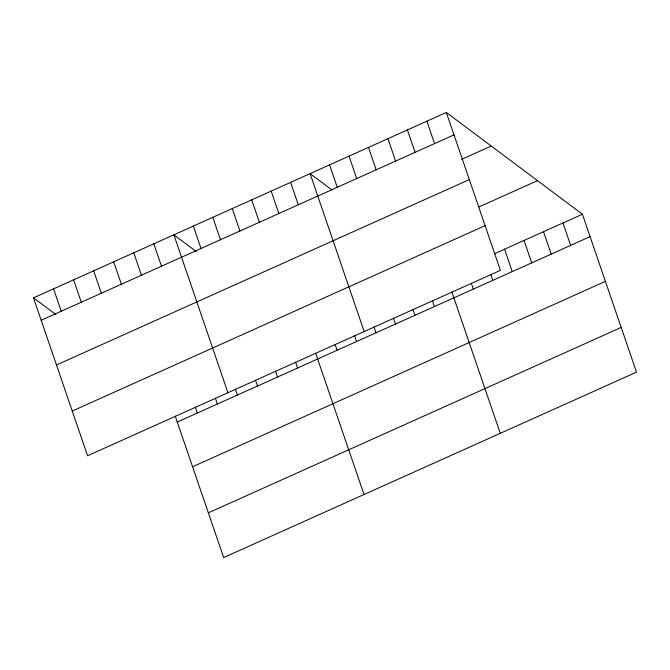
<?xml version="1.0" encoding="UTF-8"?>
<svg xmlns="http://www.w3.org/2000/svg" width="670" height="670" viewBox="0 0 670 670"><rect width="100%" height="100%" fill="white"/><g stroke="black" fill="none" stroke-linecap="round" stroke-linejoin="round"><path stroke-width="1" d="M446.337 112.451L500.406 270.37L87.569 455.759L33.5 297.84L446.337 112.451L582.431 214.241L636.5 372.16L223.663 557.549L175.264 416.196M41.172 320.252L454.009 134.863M461.588 159.359L491.244 146.043M56.481 364.974L469.318 179.585M479.134 206.871L537.516 180.649M72.26 411.045L485.097 225.656M494.385 253.779L582.431 214.241M177.274 422.041L590.103 236.652M192.583 466.756L605.412 281.366M208.353 512.826L621.191 327.446M331.725 189.803L310.101 173.631L364.17 331.55M196.318 251.602L173.865 234.81L227.934 392.729M33.5 297.84L55.953 314.632M562.968 222.976L570.639 245.388M543.504 231.72L551.184 254.131M524.049 240.455L531.72 262.875M504.585 249.198L512.257 271.61M490.792 274.507L492.793 280.353M426.874 121.195L434.545 143.606M471.328 283.243L473.33 289.088M407.41 129.93L415.082 152.341M451.865 291.986L500.264 433.339M387.947 138.673L395.627 161.085M432.401 300.721L434.411 306.567M368.483 147.408L376.163 169.82M412.946 309.465L414.948 315.31M349.028 156.152L356.7 178.563M393.483 318.2L395.484 324.046M329.565 164.887L337.236 187.307M374.019 326.943L376.021 332.789M354.556 335.678L356.557 341.533M290.638 182.366L298.309 204.786M335.092 344.422L337.094 350.268M271.174 191.109L278.846 213.521M315.629 353.157L364.028 494.519M251.711 199.853L259.391 222.264M295.579 362.168L297.581 368.014M232.247 208.588L239.927 230.999M275.529 371.172L277.531 377.017M212.792 217.331L220.464 239.743M255.479 380.175L257.481 386.021M193.329 226.066L201 248.478M235.421 389.178L237.423 395.024M215.372 398.181L217.373 404.027M153.815 243.813L161.487 266.224M195.322 407.184L197.323 413.038M133.757 252.816L141.437 275.228M113.707 261.819L121.379 284.231M93.658 270.822L101.329 293.242M73.608 279.834L81.279 302.245M53.55 288.837L61.23 311.248"/></g></svg>
